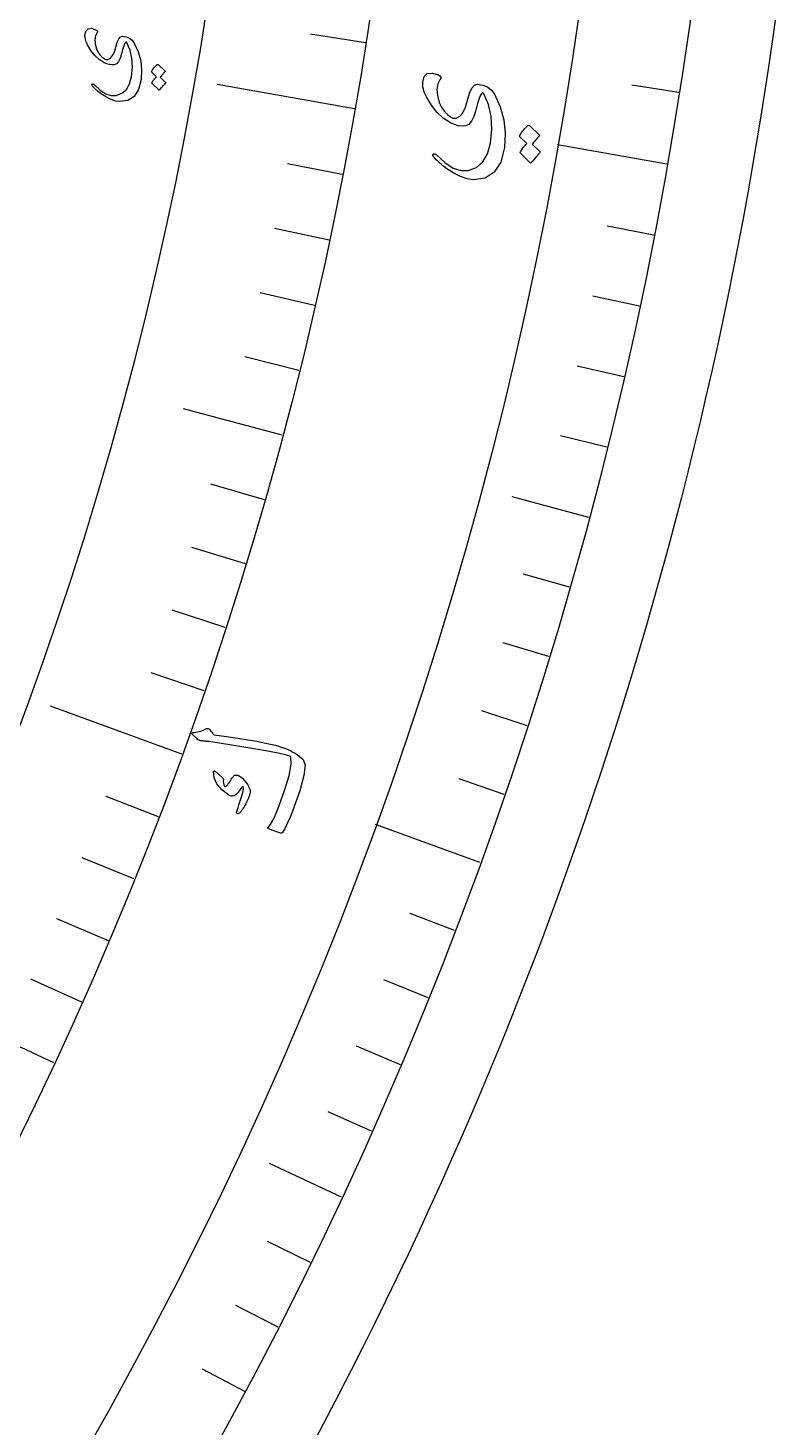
# Model space of a CAD drawing. Header units: millimetres. Extents: x -88 to 88, y -88 to 114.
# Drawn here: x 71.64 to 87.2, y -41.23 to -12.15 of the extents above; entities that cross this region are included whole.
import ezdxf

# ---------------------------------------------------------------- set-up
doc = ezdxf.new("R2010")
doc.units = ezdxf.units.MM
for name, color, linetype in [('CUT_OUTER', 1, 'Continuous'), ('ENGRAVE', 7, 'Continuous'), ('ENGRAVE_FINE', 8, 'Continuous'), ('TEXT', 5, 'Continuous')]:
    doc.layers.add(name, color=color, linetype=linetype)

msp = doc.modelspace()

# ---------------------------------------------------------------- linework, layer by layer
at = {"layer": 'CUT_OUTER'}
msp.add_lwpolyline([(87.1994, -11.8431), (87.1251, -12.3779), (87.0475, -12.9123), (86.9667, -13.4462), (86.8825, -13.9795), (86.7951, -14.5124), (86.7044, -15.0446), (86.6105, -15.5764), (86.5133, -16.1075), (86.4128, -16.638), (86.3091, -17.1679), (86.2021, -17.6972), (86.0919, -18.2258), (85.9785, -18.7537), (85.8618, -19.2809), (85.7419, -19.8074), (85.6187, -20.3331), (85.4923, -20.8581), (85.3628, -21.3823), (85.2299, -21.9056), (85.0939, -22.4282), (84.9547, -22.9499), (84.8123, -23.4707), (84.6667, -23.9907), (84.5179, -24.5097), (84.3659, -25.0279), (84.2107, -25.5451), (84.0524, -26.0613), (83.8909, -26.5765), (83.7263, -27.0908), (83.5585, -27.604), (83.3875, -28.1162), (83.2134, -28.6273), (83.0362, -29.1374), (82.8559, -29.6463), (82.6724, -30.1541), (82.4858, -30.6608), (82.2961, -31.1664), (82.1034, -31.6708), (81.9075, -32.1739), (81.7085, -32.6759), (81.5065, -33.1767), (81.3014, -33.6761), (81.0932, -34.1744), (80.882, -34.6713), (80.6678, -35.1669), (80.4505, -35.6612), (80.2301, -36.1542), (80.0068, -36.6458), (79.7804, -37.136), (79.5511, -37.6248), (79.3187, -38.1123), (79.0834, -38.5982), (78.845, -39.0827), (78.6037, -39.5658), (78.3595, -40.0474), (78.1123, -40.5274), (77.8621, -41.0059), (77.6091, -41.4829)], dxfattribs=at)
at = {"layer": 'ENGRAVE'}
for points in [[(78.4301, -13.8293), (75.5702, -13.3251)], [(84.9298, -14.9754), (82.6549, -14.5743)], [(76.9263, -20.6123), (74.8693, -20.0612)], [(83.3014, -22.3206), (81.7077, -21.8935)], [(74.8371, -27.2385), (72.1083, -26.2453)], [(81.0391, -29.4958), (78.8684, -28.7058)], [(72.1784, -33.6573), (70.2483, -32.7573)], [(78.16, -36.4466), (76.6646, -35.7493)]]:
    msp.add_lwpolyline(points, dxfattribs=at)
for radius in [86.24, 86.24, 83.93, 79.64, 79.64, 76.252]:
    msp.add_circle((0, 0), radius, dxfattribs=at)
at = {"layer": 'ENGRAVE_FINE'}
for points in [[(78.6595, -12.4584), (77.5122, -12.2767)], [(85.1782, -13.4909), (84.2004, -13.336)], [(78.1768, -15.196), (77.0365, -14.9744)], [(84.6555, -16.4554), (83.6837, -16.2665)], [(77.8997, -16.5581), (76.7635, -16.3166)], [(77.5988, -17.9151), (76.467, -17.6538)], [(84.3554, -17.9303), (83.3871, -17.7245)], [(77.2744, -19.2667), (76.1473, -18.9856)], [(84.0297, -19.3998), (83.065, -19.1771)], [(83.6783, -20.8633), (82.7177, -20.6238)], [(76.5549, -21.9518), (75.4383, -21.6316)], [(76.1601, -23.2845), (75.0493, -22.9449)], [(82.8992, -23.771), (81.9476, -23.4981)], [(75.7421, -24.6101), (74.6374, -24.2512)], [(82.4717, -25.2141), (81.525, -24.9247)], [(75.3011, -25.9282), (74.2028, -25.5501)], [(82.0191, -26.6496), (81.0776, -26.3437)], [(81.5415, -28.077), (80.6055, -27.7547)], [(74.3503, -28.5404), (73.2659, -28.1241)], [(73.8409, -29.8337), (72.7639, -29.3985)], [(73.309, -31.1178), (72.2397, -30.664)], [(80.512, -30.9057), (79.5877, -30.5509)], [(72.7548, -32.3925), (71.6936, -31.92)], [(79.9603, -32.3061), (79.0424, -31.9352)], [(79.3843, -33.6967), (78.473, -33.3098)], [(78.7842, -35.077), (77.8798, -34.6743)], [(77.512, -37.8051), (76.6222, -37.3711)], [(76.8404, -39.1521), (75.9583, -38.7027)], [(76.1454, -40.4872), (75.2713, -40.0225)]]:
    msp.add_lwpolyline(points, dxfattribs=at)
at = {"layer": 'TEXT'}
for points in [[(73.0741, -12.2454), (73.0391, -12.3111), (73.0251, -12.3885), (73.0319, -12.4778), (73.0596, -12.579), (73.091, -12.6458), (73.1323, -12.704), (73.1832, -12.7537), (73.244, -12.795), (73.2567, -12.8002), (73.2703, -12.8029), (73.285, -12.803), (73.3007, -12.8004), (73.3527, -12.7742), (73.3974, -12.7228), (73.4348, -12.6461), (73.4647, -12.5443), (73.4931, -12.4435), (73.5255, -12.3722), (73.562, -12.3305), (73.6027, -12.3184), (73.6817, -12.3296), (73.7492, -12.3569), (73.805, -12.4004), (73.8493, -12.4602), (73.9313, -12.6406), (73.9822, -12.827), (74.002, -13.0192), (73.9907, -13.2172), (73.938, -13.4261), (73.8463, -13.5727), (73.7157, -13.6569), (73.5466, -13.6787), (73.4585, -13.6654), (73.3657, -13.635), (73.2684, -13.5877), (73.1663, -13.5234), (73.1385, -13.5025), (73.1119, -13.4814), (73.0863, -13.4601), (73.062, -13.4386), (73.0386, -13.4167), (73.0162, -13.3944), (72.9947, -13.3715), (72.9741, -13.3481), (72.966, -13.3361), (72.9637, -13.3262), (72.967, -13.3185), (72.9761, -13.313), (72.9865, -13.3108), (72.9963, -13.3117), (73.0056, -13.3154), (73.0144, -13.3222), (73.1407, -13.4366), (73.2594, -13.5128), (73.3709, -13.5503), (73.475, -13.5492), (73.5926, -13.5051), (73.6844, -13.4254), (73.7503, -13.31), (73.7901, -13.1589), (73.8094, -12.9598), (73.8003, -12.7759), (73.7629, -12.6074), (73.6972, -12.4546), (73.6911, -12.4451), (73.6841, -12.4407), (73.6762, -12.4414), (73.6674, -12.4473), (73.6485, -12.4741), (73.6281, -12.5226), (73.6061, -12.5928), (73.5826, -12.6847), (73.5546, -12.7775), (73.5202, -12.846), (73.4794, -12.8903), (73.4324, -12.9103), (73.3805, -12.9142), (73.3278, -12.9085), (73.2743, -12.8933), (73.22, -12.8685), (73.1166, -12.8008), (73.0253, -12.7164), (72.9459, -12.6151), (72.8785, -12.4971), (72.863, -12.4662), (72.8501, -12.4365), (72.8396, -12.4082), (72.8318, -12.3811), (72.8263, -12.3554), (72.8231, -12.3311), (72.8221, -12.3084), (72.8233, -12.2871), (72.8447, -12.2067), (72.8891, -12.1626), (72.9564, -12.1548), (73.0468, -12.1834), (73.0701, -12.1975), (73.0824, -12.2126), (73.0838, -12.2285), (73.0741, -12.2454)], [(74.2129, -13.0655), (74.2107, -13.0623), (74.2098, -13.0582), (74.2101, -13.0532), (74.2117, -13.0473), (74.2234, -13.0272), (74.2358, -13.0079), (74.2489, -12.9894), (74.2626, -12.9718), (74.2772, -12.9549), (74.2928, -12.9385), (74.3095, -12.9228), (74.3271, -12.9076), (74.3321, -12.905), (74.3371, -12.9043), (74.342, -12.9055), (74.3468, -12.9088), (74.4922, -13.0424), (74.4938, -13.0456), (74.4931, -13.0499), (74.4899, -13.0551), (74.4844, -13.0613), (74.4796, -13.0654), (74.4728, -13.0723), (74.4639, -13.0819), (74.4531, -13.0942), (74.4401, -13.1094), (74.4248, -13.1276), (74.4071, -13.1487), (74.3871, -13.1729), (74.4993, -13.2786), (74.5025, -13.2831), (74.5025, -13.2882), (74.4994, -13.2939), (74.4932, -13.3001), (74.4878, -13.3055), (74.4796, -13.3141), (74.4686, -13.3258), (74.4548, -13.3408), (74.4382, -13.3591), (74.4187, -13.3812), (74.3963, -13.4069), (74.371, -13.4364), (74.3672, -13.4392), (74.3637, -13.4401), (74.3605, -13.4391), (74.3577, -13.4362), (74.2199, -13.3009), (74.2177, -13.2977), (74.2168, -13.2936), (74.2172, -13.2886), (74.2188, -13.2827), (74.2279, -13.2654), (74.2378, -13.2489), (74.2486, -13.2331), (74.2603, -13.218), (74.2726, -13.2036), (74.2856, -13.1898), (74.299, -13.1767), (74.3131, -13.1643)], [(80.2145, -13.2147), (80.1638, -13.3102), (80.1437, -13.4228), (80.1539, -13.5525), (80.1944, -13.6996), (80.2403, -13.7965), (80.3003, -13.8811), (80.3745, -13.9534), (80.4629, -14.0133), (80.4813, -14.021), (80.5012, -14.0249), (80.5226, -14.0249), (80.5454, -14.0212), (80.621, -13.983), (80.686, -13.9081), (80.7403, -13.7965), (80.7836, -13.6481), (80.8246, -13.5012), (80.8715, -13.3974), (80.9244, -13.3365), (80.9836, -13.3187), (81.0986, -13.3346), (81.1968, -13.3741), (81.2782, -13.4373), (81.3427, -13.5243), (81.4625, -13.787), (81.5368, -14.0589), (81.5656, -14.3394), (81.5488, -14.6283), (81.4717, -14.9333), (81.3376, -15.147), (81.1473, -15.2695), (80.9012, -15.3007), (80.7731, -15.2809), (80.6383, -15.2363), (80.4969, -15.167), (80.3488, -15.073), (80.3084, -15.0425), (80.2697, -15.0117), (80.2326, -14.9806), (80.1973, -14.9492), (80.1634, -14.9174), (80.1308, -14.8848), (80.0996, -14.8514), (80.0698, -14.8174), (80.058, -14.7999), (80.0546, -14.7856), (80.0595, -14.7744), (80.0727, -14.7663), (80.0878, -14.7633), (80.1022, -14.7645), (80.1157, -14.77), (80.1284, -14.7798), (80.3117, -14.9467), (80.4842, -15.0579), (80.6462, -15.113), (80.7976, -15.1116), (80.9688, -15.0478), (81.1026, -14.9317), (81.1989, -14.7635), (81.2572, -14.5433), (81.2854, -14.2528), (81.2721, -13.9847), (81.2174, -13.7393), (81.1216, -13.5167), (81.1126, -13.5029), (81.1024, -13.4965), (81.0909, -13.4976), (81.0782, -13.5063), (81.0507, -13.5453), (81.0212, -13.616), (80.9894, -13.7183), (80.9553, -13.8523), (80.9147, -13.9875), (80.8647, -14.0874), (80.8054, -14.1518), (80.737, -14.181), (80.6615, -14.1868), (80.5849, -14.1785), (80.5071, -14.1564), (80.4281, -14.1203), (80.2776, -14.0219), (80.1447, -13.8992), (80.0291, -13.7522), (79.9308, -13.5809), (79.9082, -13.536), (79.8893, -13.493), (79.874, -13.4518), (79.8625, -13.4125), (79.8545, -13.3751), (79.8497, -13.34), (79.8481, -13.3069), (79.8498, -13.2761), (79.8806, -13.1593), (79.945, -13.0951), (80.0429, -13.0836), (80.1745, -13.1247), (80.2084, -13.1451), (80.2264, -13.1669), (80.2284, -13.1901), (80.2145, -13.2147)], [(81.8723, -14.4067), (81.8691, -14.402), (81.8677, -14.396), (81.8682, -14.3887), (81.8705, -14.3801), (81.8876, -14.3507), (81.9056, -14.3225), (81.9247, -14.2956), (81.9447, -14.2698), (81.966, -14.245), (81.9887, -14.2211), (82.0128, -14.198), (82.0384, -14.1758), (82.0458, -14.1719), (82.053, -14.1709), (82.0601, -14.1728), (82.0672, -14.1775), (82.2786, -14.3725), (82.281, -14.3772), (82.2799, -14.3834), (82.2753, -14.3911), (82.2673, -14.4002), (82.2603, -14.4062), (82.2503, -14.4163), (82.2375, -14.4303), (82.2217, -14.4484), (82.2028, -14.4706), (82.1804, -14.4972), (82.1547, -14.5282), (82.1255, -14.5634), (82.2885, -14.718), (82.2932, -14.7246), (82.2933, -14.7321), (82.2888, -14.7404), (82.2797, -14.7495), (82.2718, -14.7574), (82.2598, -14.7699), (82.2438, -14.7871), (82.2238, -14.8089), (82.1995, -14.8357), (82.1711, -14.868), (82.1384, -14.9057), (82.1015, -14.9487), (82.0959, -14.9529), (82.0908, -14.9542), (82.0862, -14.9528), (82.0822, -14.9485), (81.8821, -14.7507), (81.8789, -14.746), (81.8776, -14.74), (81.8781, -14.7326), (81.8805, -14.724), (81.8938, -14.6988), (81.9083, -14.6747), (81.924, -14.6516), (81.941, -14.6295), (81.959, -14.6084), (81.9778, -14.5883), (81.9975, -14.5691), (82.0179, -14.5509)], [(75.0892, -26.7899), (75.1272, -26.7849), (75.1637, -26.7785), (75.1989, -26.7708), (75.2326, -26.7618), (75.2649, -26.7512), (75.296, -26.7389), (75.3257, -26.7249), (75.3542, -26.7092), (75.3687, -26.7044), (75.383, -26.7062), (75.3972, -26.7145), (75.4111, -26.7294), (75.4822, -26.8142), (75.4901, -26.8228), (75.497, -26.8294), (75.503, -26.834), (75.508, -26.8366), (75.7681, -26.8744), (76.0027, -26.9099), (76.2118, -26.9432), (76.3952, -26.9744), (76.5527, -27.0036), (76.6841, -27.031), (76.7893, -27.0568), (76.8684, -27.0808), (77.0153, -27.1326), (77.0609, -27.1516), (77.106, -27.173), (77.1504, -27.1967), (77.1942, -27.2227), (77.2374, -27.2512), (77.2798, -27.2825), (77.3214, -27.3164), (77.3623, -27.3531), (77.4011, -27.4691), (77.3779, -27.6863), (77.2918, -28.0046), (77.1416, -28.4232), (77.089, -28.5518), (77.0369, -28.6695), (76.9852, -28.7762), (76.934, -28.872), (76.9267, -28.8797), (76.9184, -28.8841), (76.9093, -28.8852), (76.8994, -28.8829), (76.8528, -28.8685), (76.8105, -28.8551), (76.7725, -28.8426), (76.7388, -28.8311), (76.7091, -28.8205), (76.6829, -28.8105), (76.6602, -28.8013), (76.6412, -28.7927), (76.6307, -28.7873), (76.626, -28.7811), (76.6272, -28.7741), (76.6341, -28.7663), (76.6813, -28.7043), (76.7304, -28.6201), (76.7813, -28.5135), (76.8339, -28.3846), (76.9768, -27.9941), (77.0689, -27.6816), (77.111, -27.4475), (77.1039, -27.2922), (77.0126, -27.2601), (76.8403, -27.2199), (76.587, -27.1715), (76.2527, -27.1146), (75.9173, -27.0597), (75.6633, -27.0188), (75.4907, -26.9922), (75.3994, -26.9801), (75.3742, -26.9775), (75.3506, -26.975), (75.3286, -26.9727), (75.3083, -26.9706), (75.2897, -26.9687), (75.2732, -26.9671), (75.2587, -26.9659), (75.2461, -26.9649), (75.2194, -26.9611), (75.1954, -26.9533), (75.1741, -26.9416), (75.1555, -26.9258), (75.0616, -26.8295), (75.0556, -26.8222), (75.0523, -26.8154), (75.0517, -26.8093), (75.0539, -26.8037), (75.0603, -26.7981), (75.0684, -26.794), (75.078, -26.7913), (75.0892, -26.7899)], [(75.4983, -27.6041), (75.501, -27.5988), (75.505, -27.5949), (75.5102, -27.5922), (75.5167, -27.5908), (75.5217, -27.5914), (75.5269, -27.5929), (75.5322, -27.5952), (75.5376, -27.5984), (75.6732, -27.7182), (75.6865, -27.7316), (75.6959, -27.744), (75.7014, -27.7555), (75.7031, -27.7659), (75.7001, -27.8069), (75.7025, -27.8435), (75.7103, -27.8759), (75.7235, -27.904), (75.7328, -27.912), (75.7464, -27.9108), (75.7643, -27.9002), (75.7864, -27.8803), (75.7983, -27.8659), (75.81, -27.8508), (75.8215, -27.835), (75.8328, -27.8185), (75.844, -27.8012), (75.8552, -27.7828), (75.8664, -27.7633), (75.8775, -27.7427), (75.9364, -27.6792), (76.01, -27.6788), (76.0982, -27.7415), (76.2008, -27.8677), (76.228, -27.9142), (76.2468, -27.9569), (76.2574, -27.9958), (76.2596, -28.0307), (76.2543, -28.0663), (76.2403, -28.113), (76.2175, -28.1708), (76.1858, -28.2396), (76.1689, -28.2745), (76.1515, -28.3071), (76.1336, -28.3374), (76.1153, -28.3654), (76.0972, -28.3913), (76.0797, -28.4154), (76.0629, -28.4376), (76.0468, -28.458), (76.0335, -28.4692), (76.0206, -28.476), (76.008, -28.4783), (75.9959, -28.4761), (75.9849, -28.4698), (75.9786, -28.4611), (75.977, -28.45), (75.9802, -28.4364), (75.9928, -28.3941), (76.0079, -28.3464), (76.0254, -28.2933), (76.0452, -28.2347), (76.0821, -28.1254), (76.1068, -28.0385), (76.1193, -27.9741), (76.1196, -27.9322), (76.1178, -27.926), (76.1141, -27.9217), (76.1085, -27.9192), (76.1009, -27.9186), (76.0957, -27.9196), (76.09, -27.923), (76.0839, -27.9287), (76.0773, -27.9368), (76.0248, -28.015), (76.0011, -28.0471), (75.9763, -28.0728), (75.9505, -28.0923), (75.9236, -28.1054), (75.8945, -28.1142), (75.8673, -28.1157), (75.8419, -28.1098), (75.8183, -28.0967), (75.6698, -27.9805), (75.567, -27.8597), (75.5098, -27.7343), (75.4983, -27.6041)]]:
    msp.add_lwpolyline(points, close=True, dxfattribs=at)

doc.saveas('drawing.dxf')
